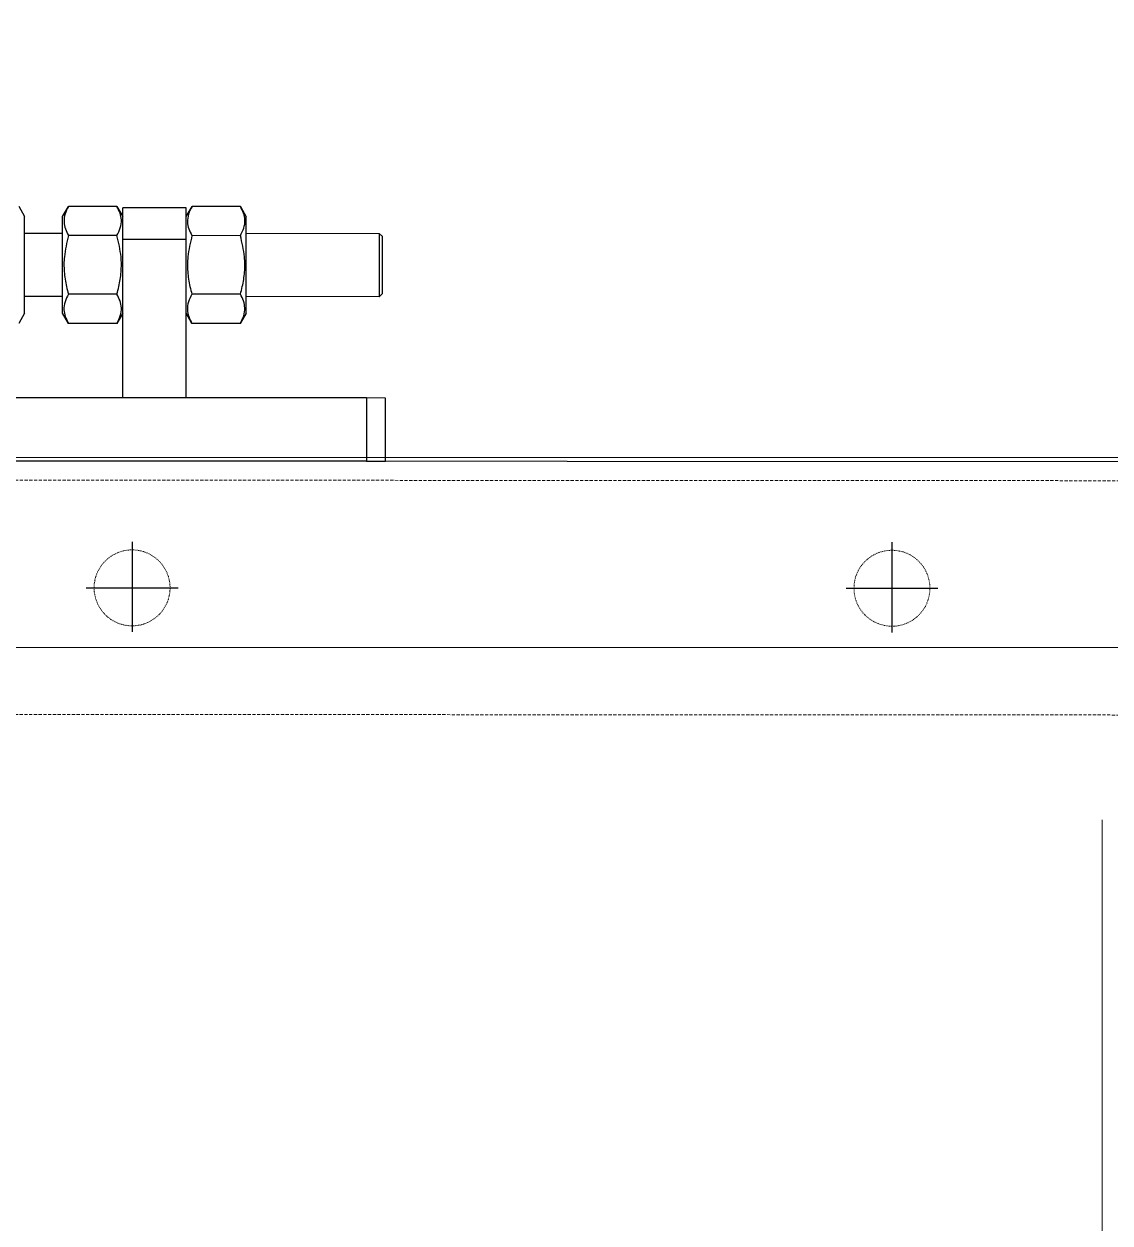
# Model space of a CAD drawing. Header units: millimetres. Extents: x 845401 to 948039, y 511594 to 550263.
# Drawn here: x 909797.2 to 909968.8, y 537150.8 to 537340.2 of the extents above; entities that cross this region are included whole.
import ezdxf

# ---------------------------------------------------------------- set-up
doc = ezdxf.new("R2010")
doc.units = ezdxf.units.MM
doc.linetypes.add('CENTER', pattern=[0])
doc.linetypes.add('DASHED', pattern=[0.75, 0.5, -0.25])
for name, color, linetype in [('00', 7, 'Continuous'), ('1轮廓实线层', 7, 'Continuous'), ('3中心线层', 1, 'CENTER'), ('4虚线层', 6, 'DASHED')]:
    doc.layers.add(name, color=color, linetype=linetype)
doc.layers.add('A-剖-0.10mm.......SECT-L01', color=255, linetype='Continuous', lineweight=18)
doc.layers.add('物流设备', color=7, linetype='Continuous', lineweight=5)

# ---------------------------------------------------------------- blocks, each defined once
blk = doc.blocks.new('*U100472')
at = {"color": 7, "linetype": 'Continuous', "lineweight": 25}
blk.add_line((-1886.94, 402.02), (-3156.94, 402.02), dxfattribs=at)
at = {"layer": '1轮廓实线层'}
for p, q in [((-3004.94, 402.02), (-3229.94, 402.02)), ((-3004.94, 392.02), (-3004.94, 402.02)), ((-3004.94, 402.02), (-3001.94, 402.02)), ((-3001.94, 402.02), (-3001.94, 392.02)), ((-3004.94, 392.02), (-3229.94, 392.02)), ((-3043.44, 392.02), (-3043.44, 367.02)), ((-3033.44, 392.02), (-3033.44, 367.02)), ((-3001.94, 392.02), (-3004.94, 392.02)), ((-3058.94, 378.65), (-3059.87, 380.26)), ((-3052.01, 380.26), (-3052.94, 378.65)), ((-3044.37, 380.26), (-3052.01, 380.26)), ((-3043.44, 378.65), (-3044.37, 380.26)), ((-3032.51, 380.26), (-3033.44, 378.65)), ((-3024.87, 380.26), (-3032.51, 380.26)), ((-3023.94, 378.65), (-3024.87, 380.26)), ((-3058.94, 378.65), (-3058.94, 363.4)), ((-3052.94, 378.65), (-3052.94, 363.4)), ((-3023.94, 378.65), (-3023.94, 363.4)), ((-3052.94, 376.02), (-3058.94, 376.02)), ((-3044.37, 375.64), (-3052.01, 375.64)), ((-3024.87, 375.64), (-3032.51, 375.64)), ((-3002.94, 376.02), (-3023.94, 376.02)), ((-3002.44, 375.52), (-3002.94, 376.02)), ((-3002.94, 369), (-3002.94, 376.02)), ((-3002.44, 375.52), (-3002.44, 369.2)), ((-3002.94, 366.02), (-3002.94, 369)), ((-3002.44, 369.2), (-3002.44, 366.52)), ((-3058.94, 366.02), (-3052.94, 366.02)), ((-3044.37, 366.4), (-3052.01, 366.4)), ((-3033.44, 367.02), (-3043.44, 367.02)), ((-3043.44, 367.02), (-3043.44, 362.02)), ((-3033.44, 367.02), (-3033.44, 362.02)), ((-3024.87, 366.4), (-3032.51, 366.4)), ((-3023.94, 366.02), (-3002.94, 366.02)), ((-3002.94, 366.02), (-3002.44, 366.52)), ((-3059.87, 361.78), (-3058.94, 363.4)), ((-3052.94, 363.4), (-3052.01, 361.78)), ((-3044.37, 361.78), (-3052.01, 361.78)), ((-3044.37, 361.78), (-3043.44, 363.4)), ((-3033.44, 362.02), (-3043.44, 362.02)), ((-3033.44, 363.4), (-3032.51, 361.78)), ((-3024.87, 361.78), (-3032.51, 361.78)), ((-3024.87, 361.78), (-3023.94, 363.4))]:
    blk.add_line(p, q, dxfattribs=at)
for points, knots in [([(-3052.01, 375.64), (-3052.22, 376.04), (-3052.63, 376.85), (-3052.79, 378.05), (-3052.56, 379.2), (-3052.2, 379.9), (-3052.01, 380.26)], [0, 0, 0, 0, 0.264604, 0.534947, 0.765343, 1, 1, 1, 1]), ([(-3044.37, 380.26), (-3044.17, 379.86), (-3043.75, 379.05), (-3043.6, 377.85), (-3043.82, 376.7), (-3044.19, 375.99), (-3044.37, 375.64)], [0, 0, 0, 0, 0.264604, 0.534947, 0.765342, 1, 1, 1, 1]), ([(-3032.51, 375.64), (-3032.72, 376.04), (-3033.13, 376.85), (-3033.29, 378.05), (-3033.06, 379.2), (-3032.7, 379.9), (-3032.51, 380.26)], [0, 0, 0, 0, 0.264604, 0.534947, 0.765342, 1, 1, 1, 1]), ([(-3024.87, 380.26), (-3024.67, 379.86), (-3024.25, 379.05), (-3024.1, 377.85), (-3024.32, 376.7), (-3024.69, 375.99), (-3024.87, 375.64)], [0, 0, 0, 0, 0.264604, 0.534947, 0.765342, 1, 1, 1, 1]), ([(-3052.01, 366.4), (-3052.28, 367.51), (-3052.74, 369.37), (-3052.75, 372.11), (-3052.44, 374.08), (-3052.12, 375.24), (-3052.01, 375.64)], [0, 0, 0, 0, 0.363593, 0.612792, 0.86871, 1, 1, 1, 1]), ([(-3044.37, 375.64), (-3044.26, 375.24), (-3043.95, 374.1), (-3043.64, 372.13), (-3043.64, 369.39), (-3044.1, 367.51), (-3044.37, 366.4)], [0, 0, 0, 0, 0.13129, 0.380797, 0.636406, 1, 1, 1, 1]), ([(-3032.51, 366.4), (-3032.78, 367.51), (-3033.24, 369.37), (-3033.25, 372.11), (-3032.94, 374.08), (-3032.62, 375.24), (-3032.51, 375.64)], [0, 0, 0, 0, 0.363593, 0.612792, 0.86871, 1, 1, 1, 1]), ([(-3024.87, 375.64), (-3024.76, 375.24), (-3024.45, 374.1), (-3024.14, 372.13), (-3024.14, 369.39), (-3024.6, 367.51), (-3024.87, 366.4)], [0, 0, 0, 0, 0.1312904, 0.3807974, 0.636406, 1, 1, 1, 1]), ([(-3052.01, 361.78), (-3052.22, 362.18), (-3052.63, 362.99), (-3052.79, 364.19), (-3052.56, 365.34), (-3052.2, 366.05), (-3052.01, 366.4)], [0, 0, 0, 0, 0.2646044, 0.5349465, 0.7653425, 1, 1, 1, 1]), ([(-3044.37, 366.4), (-3044.17, 366), (-3043.75, 365.19), (-3043.6, 363.99), (-3043.82, 362.84), (-3044.19, 362.14), (-3044.37, 361.78)], [0, 0, 0, 0, 0.264604, 0.534947, 0.765343, 1, 1, 1, 1]), ([(-3032.51, 361.78), (-3032.72, 362.18), (-3033.13, 362.99), (-3033.29, 364.19), (-3033.06, 365.34), (-3032.7, 366.05), (-3032.51, 366.4)], [0, 0, 0, 0, 0.264604, 0.534947, 0.765342, 1, 1, 1, 1]), ([(-3024.87, 366.4), (-3024.67, 366), (-3024.25, 365.19), (-3024.1, 363.99), (-3024.32, 362.84), (-3024.69, 362.14), (-3024.87, 361.78)], [0, 0, 0, 0, 0.264604, 0.534947, 0.765343, 1, 1, 1, 1])]:
    blk.add_open_spline(points, degree=3, knots=knots, dxfattribs=at)
at = {"layer": '3中心线层'}
for p, q in [((-3041.94, 414.77), (-3041.94, 428.99)), ((-2921.94, 414.77), (-2921.94, 428.99)), ((-3049.19, 422.02), (-3034.69, 422.02)), ((-2929.19, 422.02), (-2914.69, 422.02))]:
    blk.add_line(p, q, dxfattribs=at)
at = {"layer": '4虚线层', "linetype": 'DASHED', "lineweight": 18}
for p, q in [((-1889.94, 442.02), (-3153.94, 442.02)), ((-1886.94, 405.02), (-3156.94, 405.02))]:
    blk.add_line(p, q, dxfattribs=at)
at = {"layer": '4虚线层', "linetype": 'DASHED', "lineweight": 18, "ltscale": 0.2}
for centre in [(-3041.94, 422.02), (-2921.94, 422.02)]:
    blk.add_circle(centre, 6, dxfattribs=at)
blk = doc.blocks.new('*U100569')
at = {"color": 2}
blk.add_lwpolyline([(0, 630), (7920.6, 630), (7920.6, 830), (0, 830)], close=True, dxfattribs=at)
at = {"color": 1}
blk.add_lwpolyline([(0, -630), (7920.6, -630), (7920.6, 630), (0, 630)], close=True, dxfattribs=at)
at = {"color": 4}
blk.add_lwpolyline([(0, -600), (7920.6, -600), (7920.6, 600), (0, 600)], close=True, dxfattribs=at)
for tag, p in [('设备编号', (485.24, 55.29)), ('设备高度', (489.75, -155.56))]:
    blk.add_attdef(tag, p, '', height=100)
at = {"flags": 1}
blk.add_attdef('设备类型', (14421.9, -37.08), '', height=100, dxfattribs=at)
blk = doc.blocks.new('C线')
at = {"xscale": -1, "rotation": 179.9712508777102}
blk.add_blockref('*U100472', (994726.29, 476509.42, 12.69), dxfattribs=at)
at = {"layer": '物流设备', "color": 0}
blk.add_blockref('*U100569', (986088.08, 475479.52, 25.38), dxfattribs=at)
blk = doc.blocks.new('BC线平台')
at = {"layer": 'A-剖-0.10mm.......SECT-L01'}
h = blk.add_hatch(dxfattribs=at)
h.set_pattern_fill('CROSS', color=2, scale=50)
h.set_pattern_definition([(0, (691447.87, 341554.85), (317.5, 317.5), [158.75, -476.25]), (90, (691527.24, 341475.47), (-317.5, 317.5), [158.75, -476.25])])
h.paths.add_polyline_path([(786169.72, 367097.04), (791174.13, 367097.04), (791174.13, 370095.42), (786169.72, 370095.42)])

msp = doc.modelspace()

# ---------------------------------------------------------------- block references
at = {"layer": '00'}
for name, p in [('BC线平台', (120688.34, 168041.31, -0.98)), ('C线', (-81869.83, 61162.22))]:
    msp.add_blockref(name, p, dxfattribs=at)

doc.saveas('drawing.dxf')
